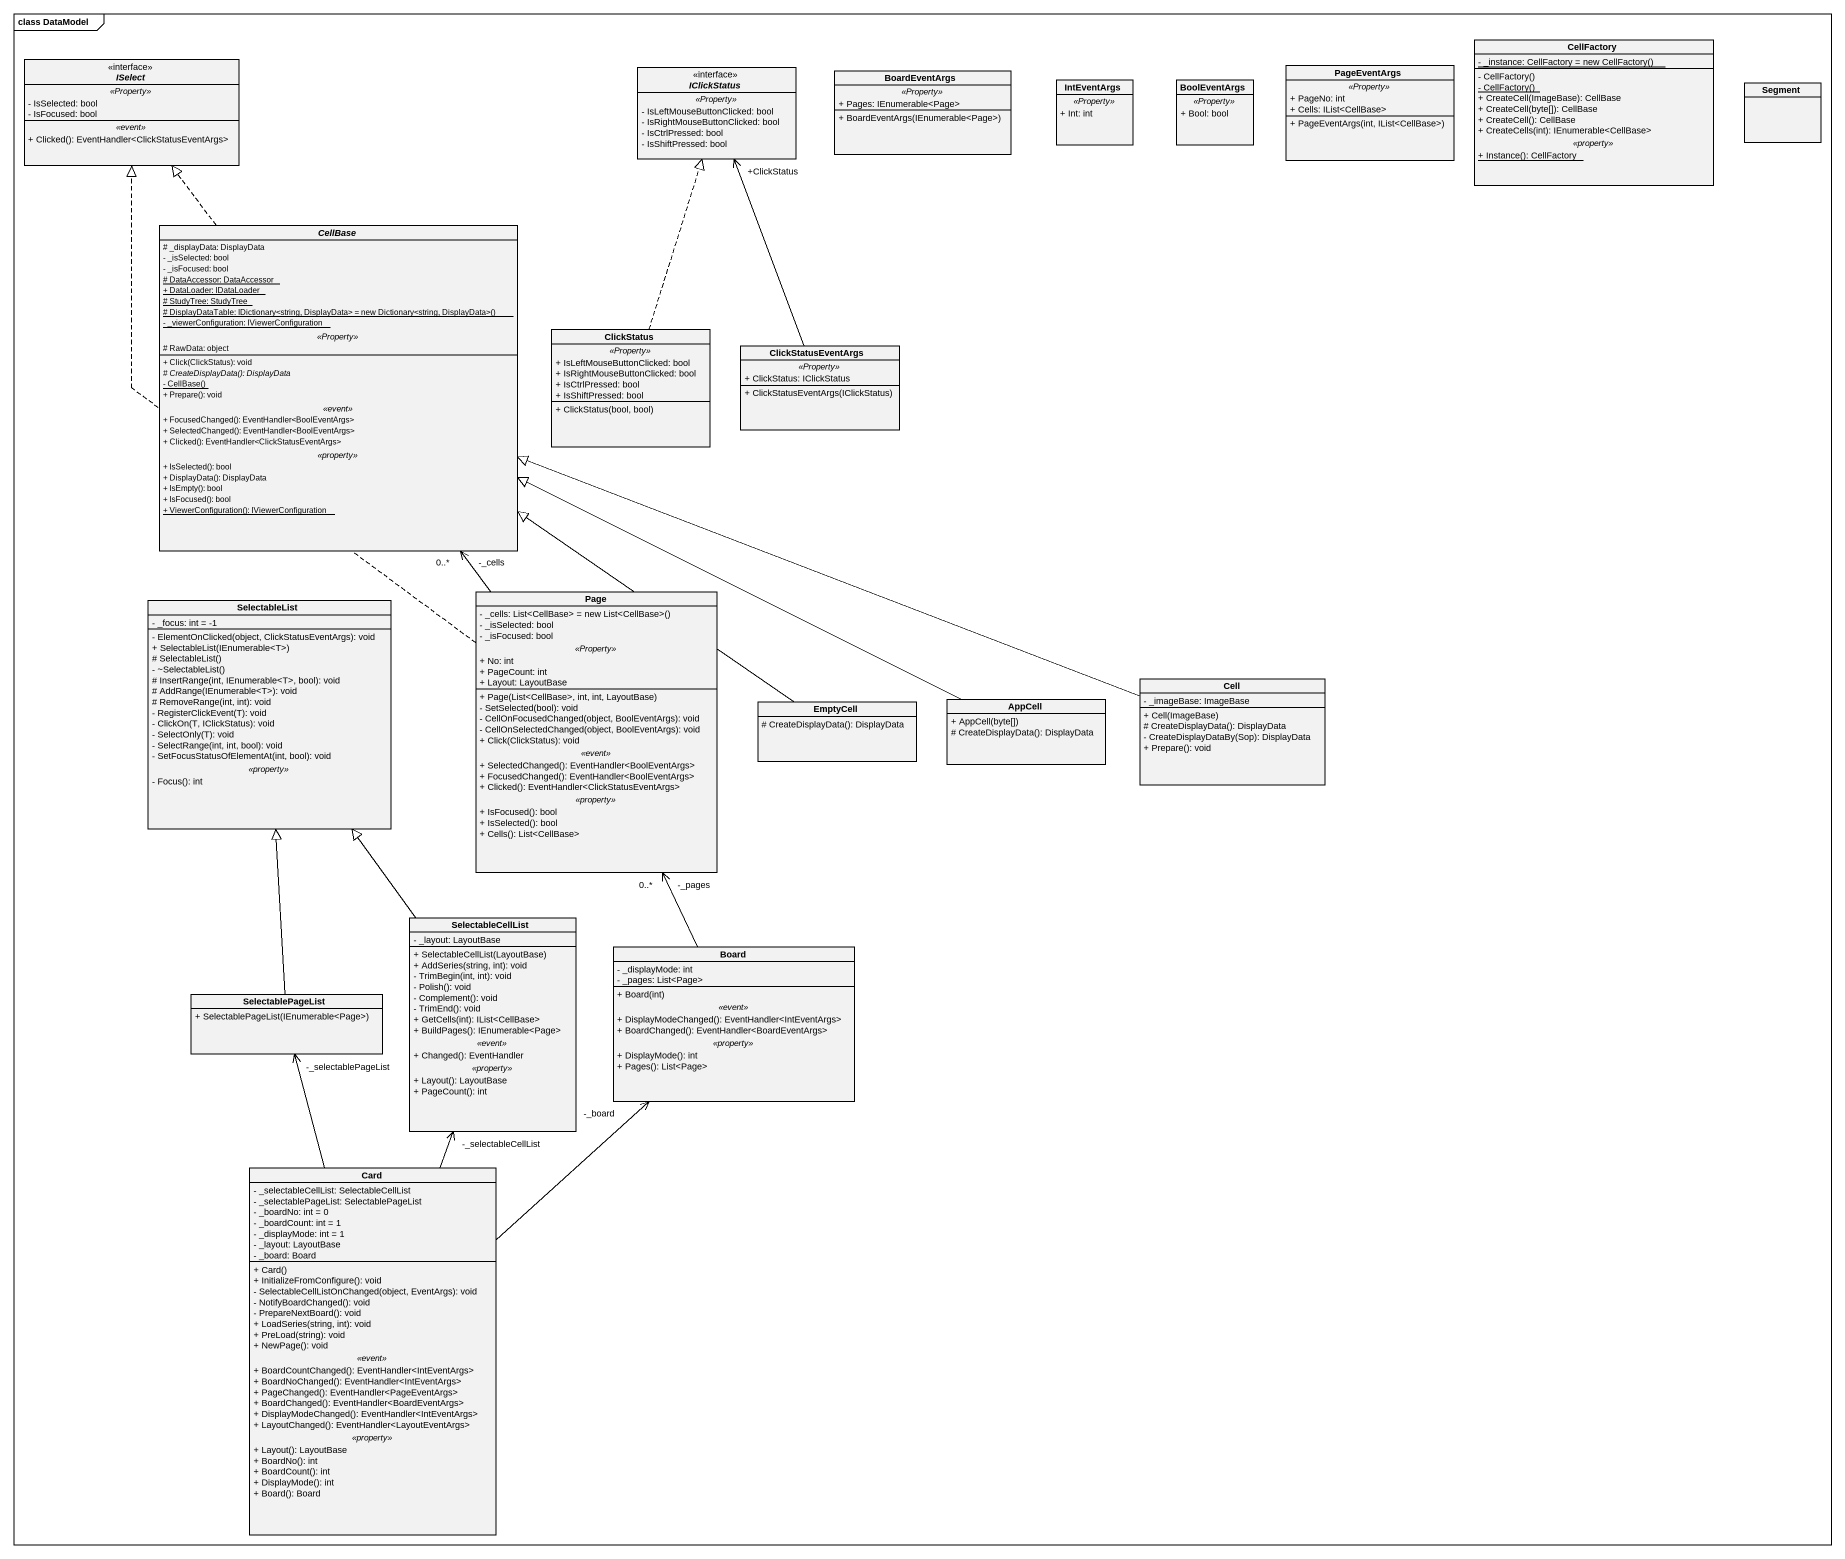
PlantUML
@startuml
mainframe class DataModel
hide circle
hide empty members
skinparam classAttributeIconSize 0
interface ISelect <<interface>> {
  .. <<Property>> ..
  - IsSelected: bool
  - IsFocused: bool
  .. <<event>> ..
  + Clicked(): EventHandler<ClickStatusEventArgs>
}
interface IClickStatus <<interface>> {
  .. <<Property>> ..
  - IsLeftMouseButtonClicked: bool
  - IsRightMouseButtonClicked: bool
  - IsCtrlPressed: bool
  - IsShiftPressed: bool
}
class PageEventArgs {
  .. <<Property>> ..
  + PageNo: int
  + Cells: IList<CellBase>
  --
  + PageEventArgs(int, IList<CellBase>)
}
class CellFactory {
  {static} {field} - _instance: CellFactory = new CellFactory()
  --
  - CellFactory()
  {static} - CellFactory()
  + CreateCell(ImageBase): CellBase
  + CreateCell(byte[]): CellBase
  + CreateCell(): CellBase
  + CreateCells(int): IEnumerable<CellBase>
  .. <<property>> ..
  {static} + Instance(): CellFactory
}
class BoardEventArgs {
  .. <<Property>> ..
  + Pages: IEnumerable<Page>
  --
  + BoardEventArgs(IEnumerable<Page>)
}
class IntEventArgs {
  .. <<Property>> ..
  + Int: int
}
class BoolEventArgs {
  .. <<Property>> ..
  + Bool: bool
}
class Segment
abstract class CellBase {
  # _displayData: DisplayData
  - _isSelected: bool
  - _isFocused: bool
  {static} # DataAccessor: DataAccessor
  {static} + DataLoader: IDataLoader
  {static} # StudyTree: StudyTree
  {static} {field} # DisplayDataTable: IDictionary<string, DisplayData> = new Dictionary<string, DisplayData>()
  {static} - _viewerConfiguration: IViewerConfiguration
  .. <<Property>> ..
  # RawData: object
  --
  + Click(ClickStatus): void
  {abstract} # CreateDisplayData(): DisplayData
  {static} - CellBase()
  + Prepare(): void
  .. <<event>> ..
  + FocusedChanged(): EventHandler<BoolEventArgs>
  + SelectedChanged(): EventHandler<BoolEventArgs>
  + Clicked(): EventHandler<ClickStatusEventArgs>
  .. <<property>> ..
  + IsSelected(): bool
  + DisplayData(): DisplayData
  + IsEmpty(): bool
  + IsFocused(): bool
  {static} + ViewerConfiguration(): IViewerConfiguration
}
class ClickStatus {
  .. <<Property>> ..
  + IsLeftMouseButtonClicked: bool
  + IsRightMouseButtonClicked: bool
  + IsCtrlPressed: bool
  + IsShiftPressed: bool
  --
  + ClickStatus(bool, bool)
}
class ClickStatusEventArgs {
  .. <<Property>> ..
  + ClickStatus: IClickStatus
  --
  + ClickStatusEventArgs(IClickStatus)
}
class SelectableList {
  - _focus: int = -1
  --
  - ElementOnClicked(object, ClickStatusEventArgs): void
  + SelectableList(IEnumerable<T>)
  # SelectableList()
  - ~SelectableList()
  # InsertRange(int, IEnumerable<T>, bool): void
  # AddRange(IEnumerable<T>): void
  # RemoveRange(int, int): void
  - RegisterClickEvent(T): void
  - ClickOn(T, IClickStatus): void
  - SelectOnly(T): void
  - SelectRange(int, int, bool): void
  - SetFocusStatusOfElementAt(int, bool): void
  .. <<property>> ..
  - Focus(): int
}
class "Page" as Page_ {
  {field} - _cells: List<CellBase> = new List<CellBase>()
  - _isSelected: bool
  - _isFocused: bool
  .. <<Property>> ..
  + No: int
  + PageCount: int
  + Layout: LayoutBase
  --
  + Page(List<CellBase>, int, int, LayoutBase)
  - SetSelected(bool): void
  - CellOnFocusedChanged(object, BoolEventArgs): void
  - CellOnSelectedChanged(object, BoolEventArgs): void
  + Click(ClickStatus): void
  .. <<event>> ..
  + SelectedChanged(): EventHandler<BoolEventArgs>
  + FocusedChanged(): EventHandler<BoolEventArgs>
  + Clicked(): EventHandler<ClickStatusEventArgs>
  .. <<property>> ..
  + IsFocused(): bool
  + IsSelected(): bool
  + Cells(): List<CellBase>
}
class Cell {
  - _imageBase: ImageBase
  + Cell(ImageBase)
  # CreateDisplayData(): DisplayData
  - CreateDisplayDataBy(Sop): DisplayData
  + Prepare(): void
}
class EmptyCell {
  # CreateDisplayData(): DisplayData
}
class AppCell {
  + AppCell(byte[])
  # CreateDisplayData(): DisplayData
}
class SelectableCellList {
  - _layout: LayoutBase
  --
  + SelectableCellList(LayoutBase)
  + AddSeries(string, int): void
  - TrimBegin(int, int): void
  - Polish(): void
  - Complement(): void
  - TrimEnd(): void
  + GetCells(int): IList<CellBase>
  + BuildPages(): IEnumerable<Page>
  .. <<event>> ..
  + Changed(): EventHandler
  .. <<property>> ..
  + Layout(): LayoutBase
  + PageCount(): int
}
class Board {
  - _displayMode: int
  - _pages: List<Page>
  --
  + Board(int)
  .. <<event>> ..
  + DisplayModeChanged(): EventHandler<IntEventArgs>
  + BoardChanged(): EventHandler<BoardEventArgs>
  .. <<property>> ..
  + DisplayMode(): int
  + Pages(): List<Page>
}
class SelectablePageList {
  + SelectablePageList(IEnumerable<Page>)
}
class "Card" as Card_ {
  - _selectableCellList: SelectableCellList
  - _selectablePageList: SelectablePageList
  - _boardNo: int = 0
  - _boardCount: int = 1
  - _displayMode: int = 1
  - _layout: LayoutBase
  - _board: Board
  --
  + Card()
  + InitializeFromConfigure(): void
  - SelectableCellListOnChanged(object, EventArgs): void
  - NotifyBoardChanged(): void
  - PrepareNextBoard(): void
  + LoadSeries(string, int): void
  + PreLoad(string): void
  + NewPage(): void
  .. <<event>> ..
  + BoardCountChanged(): EventHandler<IntEventArgs>
  + BoardNoChanged(): EventHandler<IntEventArgs>
  + PageChanged(): EventHandler<PageEventArgs>
  + BoardChanged(): EventHandler<BoardEventArgs>
  + DisplayModeChanged(): EventHandler<IntEventArgs>
  + LayoutChanged(): EventHandler<LayoutEventArgs>
  .. <<property>> ..
  + Layout(): LayoutBase
  + BoardNo(): int
  + BoardCount(): int
  + DisplayMode(): int
  + Board(): Board
}
CellBase .up.|> ISelect
ClickStatus .up.|> IClickStatus
ClickStatusEventArgs -up-> "+ClickStatus" IClickStatus
Page_ .up.|> ISelect
Page_ -up-> "-_cells\n0..*" CellBase
Cell -left-|> CellBase
EmptyCell -up-|> CellBase
AppCell -left-|> CellBase
SelectableCellList -up-|> SelectableList
Board -up-> "-_pages\n0..*" Page_
SelectablePageList -up-|> SelectableList
Card_ -up-> "-_selectableCellList" SelectableCellList
Card_ -up-> "-_board" Board
Card_ -up-> "-_selectablePageList" SelectablePageList
@enduml
